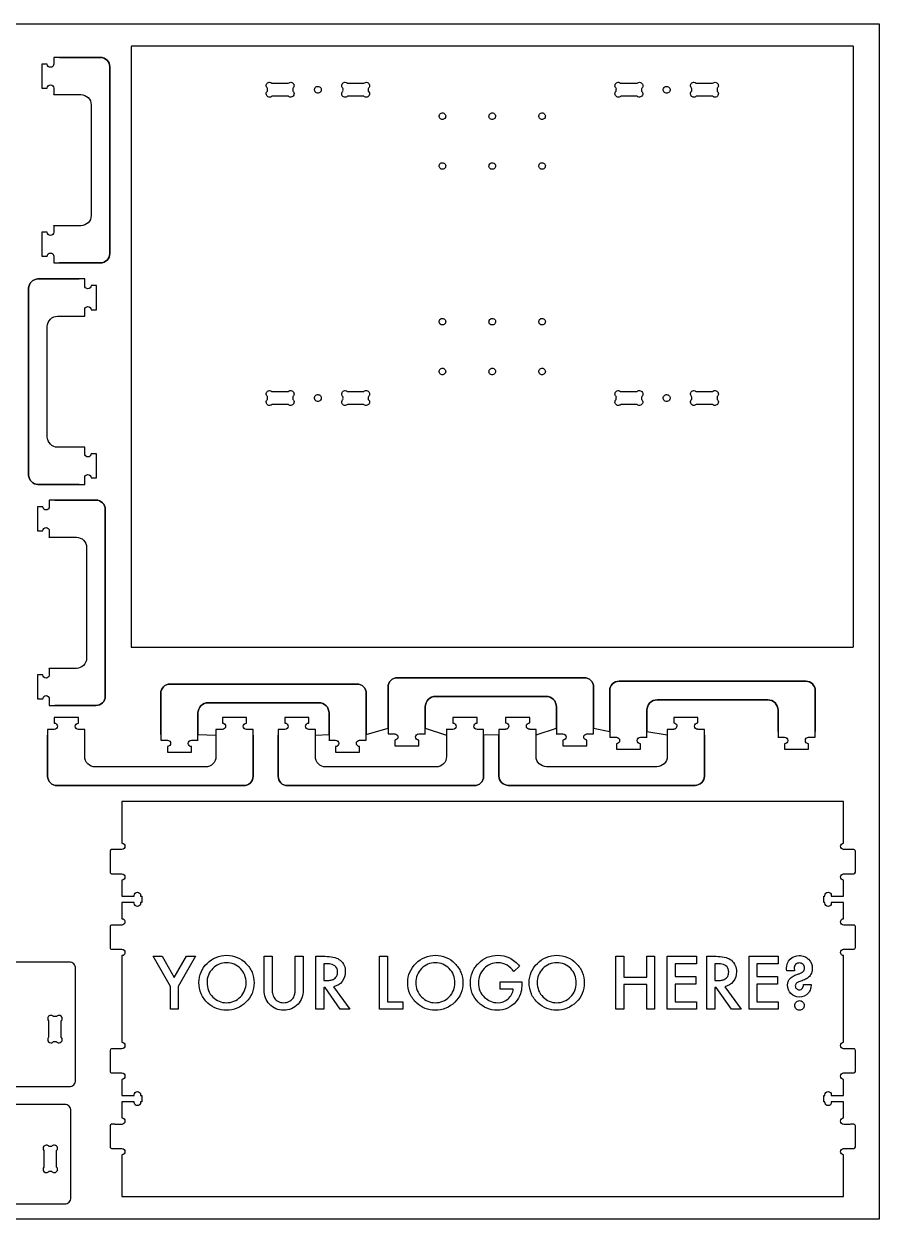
# Model space of a CAD drawing. Header units: millimetres. Extents: x 2352 to 2545, y 2416 to 2614.
# Drawn here: x 2413.49 to 2447.82, y 2465.46 to 2513.46 of the extents above; entities that cross this region are included whole.
import ezdxf

# ---------------------------------------------------------------- set-up
doc = ezdxf.new("R2010")
doc.units = ezdxf.units.MM
doc.layers.add('Layer_1', color=70, linetype='Continuous')

msp = doc.modelspace()

# ---------------------------------------------------------------- linework, layer by layer
at = {"layer": 'Layer_1'}
for points in [[(2351.818, 2513.462), (2447.816, 2513.462), (2447.816, 2465.464), (2351.818, 2465.464)], [(2416.934, 2511.74), (2416.934, 2504.24)], [(2413.676, 2495.344), (2413.676, 2502.844)], [(2416.753, 2493.964), (2416.753, 2486.464)], [(2419.355, 2486.95), (2426.855, 2486.95)], [(2428.48, 2487.205), (2435.98, 2487.205)], [(2437.378, 2487.066), (2444.878, 2487.066)], [(2422.312, 2482.874), (2414.812, 2482.874)], [(2431.567, 2482.874), (2424.067, 2482.874)], [(2440.429, 2482.883), (2432.929, 2482.883)], [(2419.364, 2474.811), (2418.673, 2476.017), (2419.041, 2476.017), (2419.524, 2475.168), (2420.01, 2476.017), (2420.377, 2476.017), (2419.683, 2474.811), (2419.683, 2473.893), (2419.364, 2473.893)], [(2428.077, 2476.017), (2428.077, 2474.194), (2428.699, 2474.194), (2428.699, 2473.893), (2427.758, 2473.893), (2427.758, 2476.017)], [(2437.573, 2475.186), (2438.486, 2475.186), (2438.486, 2476.017), (2438.805, 2476.017), (2438.805, 2473.893), (2438.486, 2473.893), (2438.486, 2474.885), (2437.573, 2474.885), (2437.573, 2473.893), (2437.254, 2473.893), (2437.254, 2476.017), (2437.573, 2476.017)], [(2440.483, 2475.716), (2439.634, 2475.716), (2439.634, 2475.205), (2440.458, 2475.205), (2440.458, 2474.904), (2439.634, 2474.904), (2439.634, 2474.194), (2440.483, 2474.194), (2440.483, 2473.893), (2439.315, 2473.893), (2439.315, 2476.017), (2440.483, 2476.017)], [(2443.761, 2475.716), (2442.913, 2475.716), (2442.913, 2475.205), (2443.737, 2475.205), (2443.737, 2474.904), (2442.913, 2474.904), (2442.913, 2474.194), (2443.761, 2474.194), (2443.761, 2473.893), (2442.594, 2473.893), (2442.594, 2476.017), (2443.761, 2476.017)]]:
    msp.add_lwpolyline(points, close=True, dxfattribs=at)
for points in [[(2417.793, 2488.437, 0.099469), (2417.863, 2488.43, -0.037662), (2417.898, 2488.431), (2417.933, 2488.43), (2446.776, 2488.43, 0.099065), (2446.784, 2488.5, -0.037461), (2446.782, 2488.535), (2446.783, 2488.57), (2446.783, 2512.561), (2446.778, 2512.566), (2446.776, 2512.568), (2417.8, 2512.568), (2417.8, 2512.568, 0.099503), (2417.792, 2512.498, -0.037729), (2417.794, 2512.463), (2417.793, 2512.428)], [(2416.56, 2512.114, -0.415399), (2416.934, 2511.74, 0.415399)], [(2423.35, 2511.117, -0.18848), (2423.441, 2511.082), (2423.523, 2511.08), (2423.667, 2511.079), (2423.775, 2511.079, -0.001205), (2424.099, 2511.08, -0.285009), (2424.241, 2511.109, -0.277007), (2424.328, 2511.007, -0.273891), (2424.287, 2510.88, 0.154749), (2424.278, 2510.822, -0.054756), (2424.279, 2510.764, -0.285459), (2424.328, 2510.628, -0.282073), (2424.236, 2510.527, -0.282989), (2424.102, 2510.555), (2424.02, 2510.556), (2423.876, 2510.557), (2423.768, 2510.557, -0.002171), (2423.445, 2510.557, -0.25434), (2423.315, 2510.523, -0.273914), (2423.22, 2510.615, -0.26649), (2423.245, 2510.745, 0.27711), (2423.266, 2510.789, -0.02407), (2423.265, 2510.838, 0.258891), (2423.26, 2510.875, 0.036395), (2423.236, 2510.904, -0.273127), (2423.226, 2511.038, -0.278231), (2423.336, 2511.117, -0.035838)], [(2425.283, 2510.955, -0.540267), (2425.413, 2510.766, -0.283121), (2425.304, 2510.684, -0.284542), (2425.178, 2510.737, -0.284402), (2425.163, 2510.873, -0.284107), (2425.273, 2510.954, -0.10827)], [(2426.381, 2511.117, -0.189332), (2426.472, 2511.082), (2426.555, 2511.08), (2426.699, 2511.079), (2426.807, 2511.079, -0.00266), (2427.131, 2511.08, -0.286513), (2427.273, 2511.109, -0.274844), (2427.359, 2511.007, -0.270389), (2427.319, 2510.88, 0.15505), (2427.309, 2510.822, -0.054708), (2427.31, 2510.764, -0.297203), (2427.358, 2510.622, -0.279574), (2427.265, 2510.526, -0.27722), (2427.133, 2510.555), (2427.051, 2510.556), (2426.907, 2510.557), (2426.799, 2510.557, -0.003805), (2426.476, 2510.557, -0.243324), (2426.353, 2510.522, -0.279474), (2426.252, 2510.612, -0.275433), (2426.276, 2510.744, 0.2816), (2426.297, 2510.789, -0.058882), (2426.296, 2510.838, 0.251123), (2426.291, 2510.875, 0.04878), (2426.267, 2510.904, -0.274578), (2426.258, 2511.038, -0.279781), (2426.367, 2511.117, -0.049393)], [(2437.351, 2511.117, -0.18848), (2437.442, 2511.082), (2437.525, 2511.08), (2437.669, 2511.079), (2437.777, 2511.079, -0.007152), (2438.1, 2511.08, -0.274042), (2438.236, 2511.111, -0.28732), (2438.328, 2511.011, -0.281102), (2438.289, 2510.88, 0.154853), (2438.279, 2510.822, -0.053176), (2438.28, 2510.764, -0.28468), (2438.33, 2510.628, -0.282085), (2438.238, 2510.527, -0.282869), (2438.103, 2510.555), (2438.021, 2510.556), (2437.877, 2510.557), (2437.769, 2510.557, -0.002164), (2437.446, 2510.557, -0.25434), (2437.317, 2510.523, -0.273914), (2437.221, 2510.615, -0.26649), (2437.246, 2510.745, 0.27711), (2437.267, 2510.789, -0.02407), (2437.266, 2510.838, 0.258891), (2437.261, 2510.875, 0.036395), (2437.237, 2510.904, -0.273127), (2437.227, 2511.038, -0.278231), (2437.337, 2511.117, -0.035838)], [(2439.284, 2510.955, -0.540377), (2439.414, 2510.766, -0.283113), (2439.305, 2510.684, -0.284718), (2439.18, 2510.737, -0.28458), (2439.165, 2510.873, -0.284091), (2439.275, 2510.954, -0.10827)], [(2440.382, 2511.117, -0.188866), (2440.474, 2511.082), (2440.556, 2511.08), (2440.7, 2511.079), (2440.808, 2511.079, -0.00266), (2441.132, 2511.08, -0.285156), (2441.274, 2511.109, -0.274463), (2441.36, 2511.007, -0.270362), (2441.32, 2510.88, 0.154747), (2441.31, 2510.822, -0.054748), (2441.311, 2510.764, -0.297203), (2441.359, 2510.622, -0.279574), (2441.266, 2510.526, -0.27722), (2441.135, 2510.555), (2441.053, 2510.556), (2440.909, 2510.557), (2440.801, 2510.557, -0.003805), (2440.477, 2510.557, -0.243324), (2440.354, 2510.522, -0.279474), (2440.254, 2510.612, -0.275433), (2440.277, 2510.744, 0.2816), (2440.298, 2510.789, -0.058882), (2440.297, 2510.838, 0.251051), (2440.292, 2510.875), (2440.269, 2510.904, -0.274735), (2440.259, 2511.038, -0.279878), (2440.368, 2511.117, -0.03578)], [(2430.283, 2509.888, -0.558518), (2430.406, 2509.699, -0.276184), (2430.3, 2509.625, -0.279596), (2430.182, 2509.677, -0.28611), (2430.167, 2509.809, -0.281766), (2430.274, 2509.887, -0.115273)], [(2432.283, 2509.888, -0.558313), (2432.406, 2509.699, -0.276257), (2432.3, 2509.625, -0.279587), (2432.182, 2509.677, -0.285781), (2432.168, 2509.809, -0.281286), (2432.274, 2509.887, -0.115371)], [(2434.283, 2509.888, -0.558518), (2434.406, 2509.699, -0.276184), (2434.3, 2509.625, -0.279596), (2434.182, 2509.677, -0.28611), (2434.167, 2509.809, -0.281766), (2434.274, 2509.887, -0.115273)], [(2430.283, 2507.888, -0.558518), (2430.406, 2507.699, -0.276184), (2430.3, 2507.625, -0.279596), (2430.182, 2507.677, -0.28611), (2430.167, 2507.809, -0.281766), (2430.274, 2507.887, -0.115273)], [(2432.283, 2507.888, -0.558313), (2432.406, 2507.699, -0.276257), (2432.3, 2507.625, -0.279587), (2432.182, 2507.677, -0.285781), (2432.168, 2507.809, -0.281286), (2432.274, 2507.887, -0.115371)], [(2434.283, 2507.888, -0.558518), (2434.406, 2507.699, -0.276184), (2434.3, 2507.625, -0.279596), (2434.182, 2507.677, -0.28611), (2434.167, 2507.809, -0.281766), (2434.274, 2507.887, -0.115273)], [(2416.934, 2504.24, -0.415362), (2416.56, 2503.866, 0.415362)], [(2413.676, 2502.844, -0.415399), (2414.051, 2503.218, 0.415399)], [(2430.283, 2501.636, -0.558521), (2430.406, 2501.446, -0.276184), (2430.3, 2501.373, -0.279596), (2430.182, 2501.424, -0.286116), (2430.167, 2501.556, -0.281759), (2430.274, 2501.634, -0.115364)], [(2432.283, 2501.636, -0.558316), (2432.406, 2501.446, -0.276257), (2432.3, 2501.373, -0.279587), (2432.182, 2501.424, -0.285787), (2432.168, 2501.556, -0.28128), (2432.274, 2501.634, -0.115463)], [(2434.283, 2501.636, -0.558521), (2434.406, 2501.446, -0.276184), (2434.3, 2501.373, -0.279596), (2434.182, 2501.424, -0.286116), (2434.167, 2501.556, -0.281759), (2434.274, 2501.634, -0.115364)], [(2430.283, 2499.636, -0.558521), (2430.406, 2499.446, -0.276184), (2430.3, 2499.373, -0.279596), (2430.182, 2499.424, -0.286116), (2430.167, 2499.556, -0.281759), (2430.274, 2499.634, -0.115364)], [(2432.283, 2499.636, -0.558316), (2432.406, 2499.446, -0.276257), (2432.3, 2499.373, -0.279587), (2432.182, 2499.424, -0.285787), (2432.168, 2499.556, -0.28128), (2432.274, 2499.634, -0.115463)], [(2434.283, 2499.636, -0.558521), (2434.406, 2499.446, -0.276184), (2434.3, 2499.373, -0.279596), (2434.182, 2499.424, -0.286116), (2434.167, 2499.556, -0.281759), (2434.274, 2499.634, -0.115364)], [(2423.35, 2498.738, -0.18848), (2423.441, 2498.703), (2423.523, 2498.701), (2423.667, 2498.7), (2423.775, 2498.7, -0.001203), (2424.099, 2498.7, -0.285009), (2424.241, 2498.73, -0.277007), (2424.328, 2498.628, -0.273891), (2424.287, 2498.501, 0.154853), (2424.278, 2498.443, -0.053176), (2424.279, 2498.384, -0.285459), (2424.328, 2498.249, -0.282073), (2424.236, 2498.148, -0.282989), (2424.102, 2498.175), (2424.02, 2498.177), (2423.876, 2498.178), (2423.768, 2498.178, -0.002171), (2423.445, 2498.178, -0.25434), (2423.315, 2498.144, -0.273914), (2423.22, 2498.235, -0.26649), (2423.245, 2498.365, 0.27711), (2423.266, 2498.41, -0.02407), (2423.265, 2498.458, 0.258891), (2423.26, 2498.496, 0.036395), (2423.236, 2498.525, -0.273127), (2423.226, 2498.659, -0.278231), (2423.336, 2498.738, -0.035838)], [(2425.283, 2498.576, -0.540267), (2425.413, 2498.387, -0.283119), (2425.304, 2498.305, -0.284486), (2425.178, 2498.358, -0.284397), (2425.163, 2498.494, -0.284105), (2425.273, 2498.575, -0.10827)], [(2426.381, 2498.738, -0.189332), (2426.472, 2498.703), (2426.555, 2498.701), (2426.699, 2498.7), (2426.807, 2498.7, -0.002659), (2427.131, 2498.7, -0.286609), (2427.273, 2498.73, -0.274844), (2427.359, 2498.628, -0.270389), (2427.319, 2498.501, 0.155154), (2427.309, 2498.443, -0.053126), (2427.31, 2498.384, -0.297203), (2427.358, 2498.243, -0.279574), (2427.265, 2498.147, -0.27722), (2427.133, 2498.175), (2427.051, 2498.177), (2426.907, 2498.178), (2426.799, 2498.178, -0.003805), (2426.476, 2498.178, -0.243324), (2426.353, 2498.143, -0.279472), (2426.252, 2498.232, -0.275425), (2426.276, 2498.365, 0.281596), (2426.297, 2498.41, -0.058854), (2426.296, 2498.459, 0.251123), (2426.291, 2498.496, 0.04878), (2426.267, 2498.525, -0.274578), (2426.258, 2498.659, -0.279781), (2426.367, 2498.738, -0.049393)], [(2437.351, 2498.738, -0.18848), (2437.442, 2498.703), (2437.525, 2498.701), (2437.669, 2498.7), (2437.777, 2498.7, -0.007151), (2438.1, 2498.7, -0.274042), (2438.236, 2498.732, -0.28732), (2438.328, 2498.631, -0.281102), (2438.289, 2498.501, 0.154853), (2438.279, 2498.443, -0.053176), (2438.28, 2498.384, -0.28468), (2438.33, 2498.249, -0.282085), (2438.238, 2498.148, -0.282869), (2438.103, 2498.175), (2438.021, 2498.177), (2437.877, 2498.178), (2437.769, 2498.178, -0.002164), (2437.446, 2498.178, -0.25434), (2437.317, 2498.144, -0.273914), (2437.221, 2498.235, -0.26649), (2437.246, 2498.365, 0.27711), (2437.267, 2498.41, -0.02407), (2437.266, 2498.458, 0.258891), (2437.261, 2498.496, 0.036395), (2437.237, 2498.525, -0.273127), (2437.227, 2498.659, -0.278231), (2437.337, 2498.738, -0.035838)], [(2439.284, 2498.576, -0.540377), (2439.414, 2498.387, -0.28311), (2439.305, 2498.305, -0.284662), (2439.18, 2498.358, -0.284576), (2439.165, 2498.494, -0.284088), (2439.275, 2498.575, -0.10827)], [(2440.382, 2498.738, -0.188866), (2440.474, 2498.703), (2440.556, 2498.701), (2440.7, 2498.7), (2440.808, 2498.7, -0.002659), (2441.132, 2498.7, -0.285156), (2441.274, 2498.73, -0.274463), (2441.36, 2498.628, -0.270362), (2441.32, 2498.501, 0.154852), (2441.31, 2498.443, -0.053168), (2441.311, 2498.384, -0.297203), (2441.359, 2498.243, -0.279574), (2441.266, 2498.147, -0.27722), (2441.135, 2498.175), (2441.053, 2498.177), (2440.909, 2498.178), (2440.801, 2498.178, -0.003805), (2440.477, 2498.178, -0.243324), (2440.354, 2498.143, -0.279472), (2440.254, 2498.232, -0.275425), (2440.277, 2498.365, 0.281596), (2440.298, 2498.41, -0.058854), (2440.297, 2498.459, 0.251051), (2440.292, 2498.496), (2440.269, 2498.525, -0.274735), (2440.259, 2498.659, -0.279878), (2440.368, 2498.738, -0.03578)], [(2414.051, 2494.97, -0.415406), (2413.676, 2495.344, 0.415406)], [(2416.379, 2494.338, -0.415401), (2416.753, 2493.964, 0.415401)], [(2418.981, 2486.576, -0.415401), (2419.355, 2486.95, 0.415401)], [(2426.855, 2486.95, -0.41536), (2427.229, 2486.576, 0.41536)], [(2428.106, 2486.831, -0.415397), (2428.48, 2487.205, 0.415397)], [(2435.98, 2487.205, -0.41538), (2436.355, 2486.831, 0.415379)], [(2437.004, 2486.692, -0.415411), (2437.378, 2487.066, 0.415411)], [(2444.878, 2487.066, -0.41538), (2445.252, 2486.692, 0.415379)], [(2416.753, 2486.464, -0.41536), (2416.379, 2486.09, 0.41536)], [(2414.812, 2482.874, -0.41536), (2414.438, 2483.248, 0.41536)], [(2422.687, 2483.248, -0.415395), (2422.312, 2482.874, 0.415395)], [(2424.067, 2482.874, -0.415364), (2423.693, 2483.248, 0.415364)], [(2431.942, 2483.248, -0.415399), (2431.567, 2482.874, 0.415399)], [(2432.929, 2482.883, -0.415388), (2432.555, 2483.257, 0.415387)], [(2440.804, 2483.257, -0.415392), (2440.429, 2482.883, 0.415392)], [(2446.669, 2477.274), (2446.638, 2477.27), (2446.399, 2477.27, -0.415909), (2446.269, 2477.4, -0.402814), (2446.393, 2477.529), (2446.393, 2478.175), (2445.898, 2478.175), (2445.898, 2478.153, -0.414835), (2445.768, 2478.023, -0.413945), (2445.639, 2478.153), (2445.639, 2478.175), (2445.594, 2478.175), (2445.594, 2478.434), (2445.639, 2478.434), (2445.639, 2478.457, -0.416734), (2445.768, 2478.587, -0.414833), (2445.898, 2478.457), (2445.898, 2478.434), (2446.393, 2478.434), (2446.393, 2479.075, -0.402357), (2446.269, 2479.205, -0.402714), (2446.393, 2479.334), (2446.393, 2479.336), (2446.643, 2479.336), (2446.802, 2479.336, 0.413286), (2446.864, 2479.399), (2446.864, 2480.242, 0.416885), (2446.802, 2480.305), (2446.456, 2480.305), (2446.393, 2480.305), (2446.393, 2480.307, -0.404137), (2446.269, 2480.436, -0.403454), (2446.393, 2480.566), (2446.393, 2482.241), (2417.417, 2482.241), (2417.417, 2482.241), (2417.417, 2480.566, -0.401103), (2417.541, 2480.436, -0.402466), (2417.417, 2480.307), (2417.417, 2480.305), (2417.353, 2480.305), (2417.008, 2480.305, 0.413136), (2416.945, 2480.242), (2416.945, 2479.399, 0.416621), (2417.008, 2479.336), (2417.166, 2479.336), (2417.417, 2479.336), (2417.417, 2479.334, -0.402824), (2417.541, 2479.205, -0.402867), (2417.417, 2479.075), (2417.417, 2478.434), (2417.912, 2478.434), (2417.912, 2478.457, -0.414883), (2418.041, 2478.587, -0.414041), (2418.17, 2478.457), (2418.17, 2478.434), (2418.216, 2478.434), (2418.216, 2478.175), (2418.17, 2478.175), (2418.17, 2478.153, -0.416737), (2418.041, 2478.023, -0.414768), (2417.912, 2478.153), (2417.912, 2478.175), (2417.417, 2478.175), (2417.417, 2477.529, -0.40293), (2417.541, 2477.4, -0.41594), (2417.411, 2477.27), (2417.171, 2477.27, -0.095593), (2417.14, 2477.274), (2417.008, 2477.274, 0.413239), (2416.945, 2477.211), (2416.945, 2476.367, 0.416621), (2417.008, 2476.305), (2417.163, 2476.305), (2417.353, 2476.305), (2417.417, 2476.305), (2417.417, 2476.303, -0.401154), (2417.541, 2476.173, -0.40249), (2417.417, 2476.044), (2417.417, 2472.565, -0.401103), (2417.541, 2472.435, -0.402466), (2417.417, 2472.305), (2417.417, 2472.304), (2417.353, 2472.304), (2417.008, 2472.304, 0.413156), (2416.945, 2472.241), (2416.945, 2471.397, 0.416621), (2417.008, 2471.335), (2417.166, 2471.335), (2417.417, 2471.335), (2417.417, 2471.333, -0.402819), (2417.541, 2471.204, -0.402867), (2417.417, 2471.074), (2417.417, 2470.433), (2417.912, 2470.433), (2417.912, 2470.456, -0.41487), (2418.041, 2470.586, -0.41405), (2418.17, 2470.456), (2418.17, 2470.433), (2418.216, 2470.433), (2418.216, 2470.174), (2418.17, 2470.174), (2418.17, 2470.151, -0.416747), (2418.041, 2470.022, -0.414655), (2417.912, 2470.151), (2417.912, 2470.174), (2417.417, 2470.174), (2417.417, 2469.528, -0.40293), (2417.541, 2469.398, -0.41594), (2417.411, 2469.268), (2417.171, 2469.268, -0.095593), (2417.14, 2469.272), (2417.008, 2469.272, 0.413239), (2416.945, 2469.21), (2416.945, 2468.366, 0.416621), (2417.008, 2468.304), (2417.163, 2468.304), (2417.353, 2468.304), (2417.417, 2468.304), (2417.417, 2468.302, -0.401154), (2417.541, 2468.172, -0.40249), (2417.417, 2468.042), (2417.417, 2466.367), (2446.393, 2466.367), (2446.393, 2468.042, -0.404077), (2446.269, 2468.172, -0.40334), (2446.393, 2468.302), (2446.393, 2468.304), (2446.456, 2468.304), (2446.646, 2468.304), (2446.802, 2468.304, 0.413286), (2446.864, 2468.366), (2446.864, 2469.21, 0.416639), (2446.802, 2469.272), (2446.669, 2469.272), (2446.638, 2469.268), (2446.399, 2469.268, -0.415909), (2446.269, 2469.398, -0.402814), (2446.393, 2469.528), (2446.393, 2470.174), (2445.898, 2470.174), (2445.898, 2470.151, -0.414845), (2445.768, 2470.022, -0.413941), (2445.639, 2470.151), (2445.639, 2470.174), (2445.594, 2470.174), (2445.594, 2470.433), (2445.639, 2470.433), (2445.639, 2470.456, -0.416722), (2445.768, 2470.586, -0.414842), (2445.898, 2470.456), (2445.898, 2470.433), (2446.393, 2470.433), (2446.393, 2471.074, -0.402361), (2446.269, 2471.204, -0.402714), (2446.393, 2471.333), (2446.393, 2471.335), (2446.643, 2471.335), (2446.802, 2471.335, 0.413286), (2446.864, 2471.397), (2446.864, 2472.241, 0.41686), (2446.802, 2472.304), (2446.456, 2472.304), (2446.393, 2472.304), (2446.393, 2472.305, -0.404137), (2446.269, 2472.435, -0.403454), (2446.393, 2472.565), (2446.393, 2476.044, -0.404077), (2446.269, 2476.173, -0.40333), (2446.393, 2476.303), (2446.393, 2476.305), (2446.456, 2476.305), (2446.646, 2476.305), (2446.802, 2476.305, 0.413286), (2446.864, 2476.367), (2446.864, 2477.211, 0.416639), (2446.802, 2477.274)], [(2415.559, 2475.532, 0.415497), (2415.309, 2475.782), (2385.81, 2475.782), (2385.81, 2475.782, 0.415561), (2385.56, 2475.532), (2385.56, 2471.033, 0.415494), (2385.81, 2470.783), (2415.309, 2470.783, 0.41556), (2415.559, 2471.033)], [(2421.609, 2473.855, -0.187008), (2420.873, 2474.139, -0.112626), (2420.6, 2474.511, -0.099096), (2420.514, 2474.965, -0.209968), (2420.842, 2475.735, -0.205486), (2421.626, 2476.057, -0.207909), (2422.401, 2475.732, -0.100397), (2422.645, 2475.376, -0.100722), (2422.726, 2474.952, -0.209771), (2422.4, 2474.175, -0.20404)], [(2421.613, 2474.154, 0.096554), (2421.918, 2474.211, 0.10039), (2422.175, 2474.385, 0.203513), (2422.404, 2474.955, 0.096184), (2422.349, 2475.263, 0.103394), (2422.178, 2475.524, 0.210736), (2421.622, 2475.756, 0.209529), (2421.064, 2475.524, 0.205971), (2420.836, 2474.96, 0.097676), (2420.893, 2474.646, 0.108446), (2421.072, 2474.381, 0.089576), (2421.32, 2474.213, 0.104101)], [(2423.539, 2474.337, 0.128474), (2423.703, 2474.198, 0.110628), (2423.913, 2474.154, 0.110069), (2424.124, 2474.198, 0.12451), (2424.289, 2474.337, 0.073672), (2424.336, 2474.43, 0.049775), (2424.37, 2474.582, 0.020708), (2424.378, 2474.738), (2424.378, 2476.017), (2424.697, 2476.017), (2424.697, 2474.65, -0.087604), (2424.648, 2474.352, -0.10593), (2424.489, 2474.097, -0.212577), (2423.913, 2473.855, -0.212516), (2423.339, 2474.097, -0.105384), (2423.179, 2474.352, -0.087133), (2423.131, 2474.65), (2423.131, 2476.017), (2423.45, 2476.017), (2423.45, 2474.738, 0.052641), (2423.466, 2474.531, 0.107777)], [(2426.26, 2475.006, -0.180004), (2425.92, 2474.798), (2426.575, 2473.893), (2426.184, 2473.893), (2425.58, 2474.762), (2425.522, 2474.762), (2425.522, 2473.893), (2425.203, 2473.893), (2425.203, 2476.017), (2425.577, 2476.017, -0.049688), (2425.893, 2475.988), (2425.971, 2475.968, -0.102743), (2426.183, 2475.859, -0.229075), (2426.389, 2475.394, -0.172981)], [(2429.992, 2473.855, -0.187008), (2429.256, 2474.139, -0.112626), (2428.983, 2474.511, -0.099096), (2428.897, 2474.965, -0.209968), (2429.224, 2475.735, -0.205481), (2430.008, 2476.057, -0.207904), (2430.784, 2475.732, -0.100404), (2431.027, 2475.376, -0.10072), (2431.109, 2474.952, -0.209773), (2430.783, 2474.175, -0.204043)], [(2429.996, 2474.154, 0.096554), (2430.301, 2474.211, 0.10039), (2430.558, 2474.385, 0.203511), (2430.787, 2474.955, 0.096182), (2430.732, 2475.263, 0.103395), (2430.561, 2475.524, 0.210736), (2430.004, 2475.756, 0.209529), (2429.446, 2475.524, 0.205973), (2429.219, 2474.96, 0.097677), (2429.275, 2474.646, 0.108439), (2429.455, 2474.381, 0.089571), (2429.702, 2474.213, 0.104098)], [(2433.42, 2474.505, -0.103016), (2433.235, 2474.186, -0.225486), (2432.485, 2473.853, -0.209575), (2431.724, 2474.175, -0.203814), (2431.408, 2474.951, -0.097975), (2431.488, 2475.376, -0.099705), (2431.73, 2475.735, -0.208143), (2432.514, 2476.058, -0.113049), (2432.977, 2475.956, -0.058749), (2433.195, 2475.811, -0.039905), (2433.382, 2475.626), (2433.154, 2475.408, 0.100342), (2432.88, 2475.66, 0.134925), (2432.519, 2475.756, 0.095271), (2432.213, 2475.699, 0.104522), (2431.956, 2475.523, 0.105112), (2431.783, 2475.26, 0.092989), (2431.729, 2474.951, 0.103488), (2431.791, 2474.63, 0.108853), (2431.982, 2474.366, 0.079469), (2432.219, 2474.211, 0.105565), (2432.496, 2474.153, 0.184355), (2432.92, 2474.313, 0.092073), (2433.063, 2474.484, 0.106012), (2433.129, 2474.698), (2432.602, 2474.698), (2432.602, 2474.999), (2433.476, 2474.999), (2433.476, 2474.929), (2433.473, 2474.822, -0.058794)], [(2434.866, 2473.855, -0.187009), (2434.13, 2474.139, -0.112615), (2433.857, 2474.511, -0.099095), (2433.771, 2474.965, -0.209967), (2434.098, 2475.735, -0.205486), (2434.882, 2476.057, -0.207896), (2435.658, 2475.732, -0.100399), (2435.901, 2475.376, -0.100721), (2435.983, 2474.952, -0.209772), (2435.657, 2474.175, -0.204043)], [(2434.87, 2474.154, 0.096569), (2435.175, 2474.211, 0.100386), (2435.432, 2474.385, 0.203508), (2435.661, 2474.955, 0.096184), (2435.606, 2475.263, 0.103394), (2435.435, 2475.524, 0.210735), (2434.878, 2475.756, 0.209535), (2434.32, 2475.524, 0.205966), (2434.093, 2474.96, 0.097677), (2434.149, 2474.646, 0.108452), (2434.329, 2474.381, 0.089588), (2434.576, 2474.213, 0.104098)], [(2441.962, 2475.006, -0.179997), (2441.622, 2474.798), (2442.277, 2473.893), (2441.886, 2473.893), (2441.282, 2474.762), (2441.224, 2474.762), (2441.224, 2473.893), (2440.905, 2473.893), (2440.905, 2476.017), (2441.279, 2476.017, -0.049676), (2441.595, 2475.988), (2441.673, 2475.968, -0.102749), (2441.885, 2475.859, -0.229074), (2442.091, 2475.394, -0.172984)], [(2444.101, 2475.491, -0.046191), (2444.1, 2475.541, -0.208362), (2444.247, 2475.903, -0.205304), (2444.614, 2476.047, -0.090062), (2444.815, 2476.012, -0.103266), (2444.987, 2475.901, -0.21033), (2445.136, 2475.537, -0.090223), (2445.101, 2475.34, -0.109709), (2444.987, 2475.175, -0.07991), (2444.816, 2475.075, -0.03025), (2444.63, 2475.007, 0.089527), (2444.512, 2474.95, 0.243127), (2444.452, 2474.834, 0.084137), (2444.464, 2474.771, 0.080902), (2444.5, 2474.72, 0.094371), (2444.551, 2474.685, 0.113), (2444.614, 2474.673, 0.283126), (2444.742, 2474.743, 0.115137), (2444.778, 2474.885), (2445.088, 2474.885, -0.072934), (2445.064, 2474.706, -0.10917), (2444.977, 2474.548, -0.22818), (2444.608, 2474.381, -0.211683), (2444.278, 2474.519, -0.202216), (2444.144, 2474.859, -0.075596), (2444.162, 2474.994, -0.112759), (2444.227, 2475.115, -0.088554), (2444.361, 2475.217, -0.038547), (2444.515, 2475.285), (2444.548, 2475.298, 0.007345), (2444.662, 2475.344, 0.037059), (2444.718, 2475.371, 0.06585), (2444.745, 2475.387), (2444.77, 2475.405, 0.226267), (2444.825, 2475.545, 0.210236), (2444.767, 2475.695, 0.203657), (2444.617, 2475.751, 0.199895), (2444.466, 2475.696, 0.206521), (2444.41, 2475.546, 0.052733), (2444.415, 2475.487, 0.0309), (2444.426, 2475.428), (2444.107, 2475.428)], [(2425.624, 2475.042, 0.04662), (2425.783, 2475.055, 0.063286), (2425.9, 2475.09, 0.161383), (2426.036, 2475.212, 0.12875), (2426.077, 2475.39, 0.118502), (2426.044, 2475.544, 0.205039), (2425.864, 2475.686, 0.078163), (2425.636, 2475.716), (2425.522, 2475.716), (2425.522, 2475.042)], [(2441.326, 2475.042, 0.046619), (2441.485, 2475.055, 0.063282), (2441.602, 2475.09, 0.16138), (2441.738, 2475.212, 0.128754), (2441.779, 2475.39, 0.118494), (2441.746, 2475.544, 0.205044), (2441.566, 2475.686, 0.078169), (2441.338, 2475.716), (2441.224, 2475.716), (2441.224, 2475.042)], [(2444.621, 2473.855, -0.207967), (2444.485, 2473.91, -0.207743), (2444.429, 2474.047, -0.207007), (2444.485, 2474.181, -0.206012), (2444.619, 2474.237, -0.209089), (2444.754, 2474.181, -0.209285), (2444.81, 2474.046, -0.209535), (2444.754, 2473.91, -0.208914)], [(2414.674, 2472.595), (2414.791, 2472.595, 0.234283), (2414.895, 2472.543, 0.415947), (2415.025, 2472.673, 0.199332), (2414.987, 2472.765), (2414.987, 2473.425, 0.200114), (2415.025, 2473.517, 0.415906), (2414.895, 2473.647, 0.238775), (2414.791, 2473.595), (2414.675, 2473.595, 0.236504), (2414.57, 2473.647, 0.416664), (2414.44, 2473.517, 0.194698), (2414.478, 2473.426), (2414.478, 2472.764, 0.202466), (2414.44, 2472.673, 0.413998), (2414.57, 2472.543, 0.239623)], [(2385.374, 2466.322, 0.415499), (2385.624, 2466.072), (2415.122, 2466.072, 0.415559), (2415.372, 2466.322), (2415.372, 2469.821, 0.4155), (2415.122, 2470.071), (2385.624, 2470.071), (2385.624, 2470.071, 0.415556), (2385.374, 2469.821)], [(2414.488, 2467.384), (2414.604, 2467.384, 0.234155), (2414.708, 2467.332, 0.415995), (2414.838, 2467.462, 0.199343), (2414.8, 2467.554), (2414.8, 2468.214, 0.200084), (2414.838, 2468.306, 0.41594), (2414.708, 2468.436, 0.238679), (2414.604, 2468.384), (2414.488, 2468.384, 0.236586), (2414.384, 2468.436, 0.416605), (2414.254, 2468.306, 0.194698), (2414.291, 2468.215), (2414.291, 2467.553, 0.202093), (2414.254, 2467.462, 0.413964), (2414.384, 2467.332, 0.239747)]]:
    msp.add_lwpolyline(points, format="xyb", close=True, dxfattribs=at)
for points in [[(2414.908, 2512.114), (2415.185, 2512.114), (2415.348, 2512.114), (2416.56, 2512.114), (2415.348, 2512.114), (2415.185, 2512.114), (2414.686, 2512.114), (2414.686, 2511.849), (2414.684, 2511.849, -0.414705), (2414.554, 2511.719, -0.414031), (2414.424, 2511.849), (2414.205, 2511.849), (2414.205, 2510.88), (2414.424, 2510.88, -0.414267), (2414.554, 2511.011, -0.414838), (2414.684, 2510.88), (2414.686, 2510.88), (2414.686, 2510.616), (2414.686, 2510.616), (2414.686, 2510.622), (2415.099, 2510.622), (2415.535, 2510.622), (2415.771, 2510.622, -0.415619), (2416.184, 2510.209), (2416.184, 2505.771, -0.415613), (2415.771, 2505.358), (2415.535, 2505.358), (2415.099, 2505.358), (2414.686, 2505.358), (2414.686, 2505.364), (2414.686, 2505.364), (2414.686, 2505.099), (2414.684, 2505.099, -0.414705), (2414.554, 2504.969, -0.414031), (2414.424, 2505.099), (2414.205, 2505.099), (2414.205, 2504.13), (2414.205, 2504.13), (2414.424, 2504.13, -0.414264), (2414.554, 2504.261, -0.414844), (2414.684, 2504.13), (2414.686, 2504.13), (2414.686, 2503.866), (2415.185, 2503.866), (2416.059, 2503.866), (2416.435, 2503.866), (2416.56, 2503.866), (2416.435, 2503.866), (2416.059, 2503.866), (2415.185, 2503.866), (2414.908, 2503.866)], [(2414.908, 2510.622), (2415.099, 2510.622), (2415.535, 2510.622), (2415.771, 2510.622, -0.415611), (2416.184, 2510.209), (2416.184, 2505.771, -0.415666), (2415.771, 2505.358), (2415.535, 2505.358), (2415.099, 2505.358), (2414.908, 2505.358)], [(2415.702, 2494.97), (2415.426, 2494.97), (2415.262, 2494.97), (2414.051, 2494.97), (2415.262, 2494.97), (2415.426, 2494.97), (2415.925, 2494.97), (2415.925, 2495.235), (2415.926, 2495.235, -0.414838), (2416.057, 2495.365, -0.416476), (2416.186, 2495.235), (2416.405, 2495.235), (2416.405, 2496.203), (2416.186, 2496.203, -0.41664), (2416.057, 2496.073, -0.414943), (2415.926, 2496.203), (2415.925, 2496.203), (2415.925, 2496.468), (2415.925, 2496.468), (2415.925, 2496.462), (2415.511, 2496.462), (2415.076, 2496.462), (2414.839, 2496.462, -0.415641), (2414.426, 2496.875), (2414.426, 2501.313, -0.415619), (2414.839, 2501.726), (2415.076, 2501.726), (2415.511, 2501.726), (2415.925, 2501.726), (2415.925, 2501.72), (2415.925, 2501.72), (2415.925, 2501.985), (2415.926, 2501.985, -0.414838), (2416.057, 2502.115, -0.416476), (2416.186, 2501.985), (2416.405, 2501.985), (2416.405, 2502.953), (2416.405, 2502.953), (2416.186, 2502.953, -0.416638), (2416.057, 2502.823, -0.414948), (2415.926, 2502.953), (2415.925, 2502.953), (2415.925, 2503.218), (2415.426, 2503.218), (2414.551, 2503.218), (2414.176, 2503.218), (2414.051, 2503.218), (2414.176, 2503.218), (2414.551, 2503.218), (2415.426, 2503.218), (2415.702, 2503.218)], [(2415.702, 2496.462), (2415.511, 2496.462), (2415.076, 2496.462), (2414.839, 2496.462, -0.415633), (2414.426, 2496.875), (2414.426, 2501.313, -0.415638), (2414.839, 2501.726), (2415.076, 2501.726), (2415.511, 2501.726), (2415.702, 2501.726)], [(2414.727, 2494.338), (2415.004, 2494.338), (2415.168, 2494.338), (2416.379, 2494.338), (2415.168, 2494.338), (2415.004, 2494.338), (2414.505, 2494.338), (2414.505, 2494.073), (2414.503, 2494.073, -0.414711), (2414.373, 2493.943, -0.414033), (2414.243, 2494.073), (2414.025, 2494.073), (2414.025, 2493.104), (2414.243, 2493.104, -0.414261), (2414.373, 2493.235, -0.414836), (2414.503, 2493.104), (2414.505, 2493.104), (2414.505, 2492.84), (2414.505, 2492.84), (2414.505, 2492.846), (2414.918, 2492.846), (2415.354, 2492.846), (2415.591, 2492.846, -0.415577), (2416.003, 2492.433), (2416.003, 2487.995, -0.415647), (2415.591, 2487.582), (2415.354, 2487.582), (2414.918, 2487.582), (2414.505, 2487.582), (2414.505, 2487.588), (2414.505, 2487.588), (2414.505, 2487.323), (2414.503, 2487.323, -0.414709), (2414.373, 2487.193, -0.414039), (2414.243, 2487.323), (2414.025, 2487.323), (2414.025, 2486.354), (2414.025, 2486.354), (2414.243, 2486.354, -0.414261), (2414.373, 2486.485, -0.414836), (2414.503, 2486.354), (2414.505, 2486.354), (2414.505, 2486.09), (2415.004, 2486.09), (2415.878, 2486.09), (2416.254, 2486.09), (2416.379, 2486.09), (2416.254, 2486.09), (2415.878, 2486.09), (2415.004, 2486.09), (2414.727, 2486.09)], [(2414.727, 2492.846), (2414.918, 2492.846), (2415.354, 2492.846), (2415.591, 2492.846, -0.415611), (2416.003, 2492.433), (2416.003, 2487.995, -0.415667), (2415.591, 2487.582), (2415.354, 2487.582), (2414.918, 2487.582), (2414.727, 2487.582)], [(2418.981, 2484.924), (2418.981, 2485.201), (2418.981, 2485.364), (2418.981, 2486.576), (2418.981, 2485.364), (2418.981, 2485.201), (2418.981, 2484.702), (2419.246, 2484.702), (2419.246, 2484.7, -0.414711), (2419.376, 2484.57, -0.414033), (2419.246, 2484.44), (2419.246, 2484.221), (2420.214, 2484.221), (2420.214, 2484.44, -0.416767), (2420.084, 2484.57, -0.414836), (2420.214, 2484.7), (2420.214, 2484.702), (2420.479, 2484.702), (2420.479, 2484.702), (2420.473, 2484.702), (2420.473, 2485.115), (2420.473, 2485.551), (2420.473, 2485.787, -0.415619), (2420.886, 2486.2), (2425.324, 2486.2, -0.415648), (2425.737, 2485.787), (2425.737, 2485.551), (2425.737, 2485.115), (2425.737, 2484.702), (2425.731, 2484.702), (2425.731, 2484.702), (2425.995, 2484.702), (2425.995, 2484.7, -0.414709), (2426.126, 2484.57, -0.414039), (2425.995, 2484.44), (2425.995, 2484.221), (2426.964, 2484.221), (2426.964, 2484.221), (2426.964, 2484.44, -0.416767), (2426.834, 2484.57, -0.414836), (2426.964, 2484.7), (2426.964, 2484.702), (2427.229, 2484.702), (2427.229, 2485.201), (2427.229, 2486.075), (2427.229, 2486.451), (2427.229, 2486.576), (2427.229, 2486.451), (2427.229, 2486.075), (2427.229, 2485.201), (2427.229, 2484.924), (2428.106, 2485.179), (2428.106, 2485.456), (2428.106, 2485.619), (2428.106, 2486.831), (2428.106, 2485.619), (2428.106, 2485.456), (2428.106, 2484.957), (2428.371, 2484.957), (2428.371, 2484.955, -0.414705), (2428.501, 2484.825, -0.414139), (2428.371, 2484.695), (2428.371, 2484.476), (2429.34, 2484.476), (2429.34, 2484.695, -0.416772), (2429.21, 2484.825, -0.414838), (2429.34, 2484.955), (2429.34, 2484.957), (2429.605, 2484.957), (2429.605, 2484.957), (2429.599, 2484.957), (2429.599, 2485.37), (2429.599, 2485.806), (2429.599, 2486.042, -0.415622), (2430.011, 2486.455), (2434.45, 2486.455, -0.41561), (2434.862, 2486.042), (2434.862, 2485.806), (2434.862, 2485.37), (2434.862, 2484.957), (2434.856, 2484.957), (2434.856, 2484.957), (2435.121, 2484.957), (2435.121, 2484.955, -0.414812), (2435.251, 2484.825, -0.414055), (2435.121, 2484.695), (2435.121, 2484.476), (2436.09, 2484.476), (2436.09, 2484.476), (2436.09, 2484.695, -0.416748), (2435.96, 2484.825, -0.414861), (2436.09, 2484.955), (2436.09, 2484.957), (2436.355, 2484.957), (2436.355, 2485.456), (2436.355, 2486.33), (2436.355, 2486.705), (2436.355, 2486.831), (2436.355, 2486.705), (2436.355, 2486.33), (2436.355, 2485.456), (2436.355, 2485.179), (2437.004, 2485.04), (2437.004, 2485.317), (2437.004, 2485.48), (2437.004, 2486.692), (2437.004, 2485.48), (2437.004, 2485.317), (2437.004, 2484.817), (2437.269, 2484.817), (2437.269, 2484.816, -0.414812), (2437.399, 2484.686, -0.416497), (2437.269, 2484.556), (2437.269, 2484.337), (2438.237, 2484.337), (2438.237, 2484.556, -0.416748), (2438.107, 2484.686, -0.414861), (2438.237, 2484.816), (2438.237, 2484.817), (2438.502, 2484.817), (2438.502, 2484.818), (2438.496, 2484.818), (2438.496, 2485.231), (2438.496, 2485.667), (2438.496, 2485.903, -0.415642), (2438.909, 2486.316), (2443.347, 2486.316, -0.415612), (2443.76, 2485.903), (2443.76, 2485.667), (2443.76, 2485.231), (2443.76, 2484.818), (2443.754, 2484.818), (2443.754, 2484.817), (2444.019, 2484.817), (2444.019, 2484.816, -0.414812), (2444.149, 2484.686, -0.416497), (2444.019, 2484.556), (2444.019, 2484.337), (2444.987, 2484.337), (2444.987, 2484.337), (2444.987, 2484.556, -0.416748), (2444.857, 2484.686, -0.414865), (2444.987, 2484.816), (2444.987, 2484.817), (2445.252, 2484.817), (2445.252, 2485.317), (2445.252, 2486.191), (2445.252, 2486.566), (2445.252, 2486.692), (2445.252, 2486.566), (2445.252, 2486.191), (2445.252, 2485.317), (2445.252, 2485.04)], [(2443.76, 2485.04), (2443.76, 2485.231), (2443.76, 2485.667), (2443.76, 2485.903, 0.415634), (2443.347, 2486.316), (2438.909, 2486.316, 0.415636), (2438.496, 2485.903), (2438.496, 2485.667), (2438.496, 2485.231), (2438.496, 2485.04), (2439.311, 2484.909), (2439.311, 2484.718), (2439.311, 2484.282), (2439.311, 2484.045, -0.415644), (2438.898, 2483.633), (2434.46, 2483.633, -0.415619), (2434.047, 2484.045), (2434.047, 2484.282), (2434.047, 2484.718), (2434.047, 2484.909), (2434.862, 2485.179), (2434.862, 2485.37), (2434.862, 2485.806), (2434.862, 2486.042, 0.415649), (2434.45, 2486.455), (2430.011, 2486.455, 0.415577), (2429.599, 2486.042), (2429.599, 2485.806), (2429.599, 2485.37), (2429.599, 2485.179), (2430.449, 2484.9), (2430.449, 2484.709), (2430.449, 2484.273), (2430.449, 2484.036, -0.415615), (2430.036, 2483.624), (2425.598, 2483.624, -0.415664), (2425.185, 2484.036), (2425.185, 2484.273), (2425.185, 2484.709), (2425.185, 2484.9), (2425.737, 2484.924), (2425.737, 2485.115), (2425.737, 2485.551), (2425.737, 2485.787, 0.415667), (2425.324, 2486.2), (2420.886, 2486.2, 0.415611), (2420.473, 2485.787), (2420.473, 2485.551), (2420.473, 2485.115), (2420.473, 2484.924), (2421.194, 2484.9), (2421.194, 2484.709), (2421.194, 2484.273), (2421.194, 2484.036, -0.415618), (2420.781, 2483.624), (2416.343, 2483.624, -0.415667), (2415.93, 2484.036), (2415.93, 2484.273), (2415.93, 2484.709), (2415.93, 2484.9)], [(2422.687, 2484.9), (2422.687, 2484.623), (2422.687, 2484.459), (2422.687, 2483.248), (2422.687, 2484.459), (2422.687, 2484.623), (2422.687, 2485.122), (2422.422, 2485.122), (2422.422, 2485.124, -0.41481), (2422.292, 2485.254, -0.414164), (2422.422, 2485.384), (2422.422, 2485.602), (2421.453, 2485.602), (2421.453, 2485.384, -0.41671), (2421.583, 2485.254, -0.414711), (2421.453, 2485.124), (2421.453, 2485.122), (2421.188, 2485.122), (2421.188, 2485.122), (2421.194, 2485.122), (2421.194, 2484.709), (2421.194, 2484.273), (2421.194, 2484.036, -0.415583), (2420.781, 2483.624), (2416.343, 2483.624, -0.415647), (2415.93, 2484.036), (2415.93, 2484.273), (2415.93, 2484.709), (2415.93, 2485.122), (2415.937, 2485.122), (2415.937, 2485.122), (2415.672, 2485.122), (2415.672, 2485.124, -0.41481), (2415.542, 2485.254, -0.414164), (2415.672, 2485.384), (2415.672, 2485.602), (2414.703, 2485.602), (2414.703, 2485.602), (2414.703, 2485.384, -0.416713), (2414.833, 2485.254, -0.414705), (2414.703, 2485.124), (2414.703, 2485.122), (2414.438, 2485.122), (2414.438, 2484.623), (2414.438, 2483.749), (2414.438, 2483.373), (2414.438, 2483.248), (2414.438, 2483.373), (2414.438, 2483.749), (2414.438, 2484.623), (2414.438, 2484.9)], [(2440.804, 2484.909), (2440.804, 2484.632), (2440.804, 2484.468), (2440.804, 2483.257), (2440.804, 2484.468), (2440.804, 2484.632), (2440.804, 2485.131), (2440.539, 2485.131), (2440.539, 2485.133, -0.414812), (2440.408, 2485.263, -0.41408), (2440.539, 2485.393), (2440.539, 2485.611), (2439.57, 2485.611), (2439.57, 2485.393, -0.416676), (2439.7, 2485.263, -0.414871), (2439.57, 2485.133), (2439.57, 2485.131), (2439.305, 2485.131), (2439.305, 2485.131), (2439.311, 2485.131), (2439.311, 2484.718), (2439.311, 2484.282), (2439.311, 2484.045, -0.415632), (2438.898, 2483.633), (2434.46, 2483.633, -0.415636), (2434.047, 2484.045), (2434.047, 2484.282), (2434.047, 2484.718), (2434.047, 2485.131), (2434.054, 2485.131), (2434.054, 2485.131), (2433.789, 2485.131), (2433.789, 2485.133, -0.41481), (2433.658, 2485.263, -0.414081), (2433.789, 2485.393), (2433.789, 2485.611), (2432.82, 2485.611), (2432.82, 2485.611), (2432.82, 2485.393, -0.416689), (2432.95, 2485.263, -0.414861), (2432.82, 2485.133), (2432.82, 2485.131), (2432.555, 2485.131), (2432.555, 2484.632), (2432.555, 2483.758), (2432.555, 2483.382), (2432.555, 2483.257), (2432.555, 2483.382), (2432.555, 2483.758), (2432.555, 2484.632), (2432.555, 2484.909), (2431.942, 2484.9), (2431.942, 2484.623), (2431.942, 2484.459), (2431.942, 2483.248), (2431.942, 2484.459), (2431.942, 2484.623), (2431.942, 2485.122), (2431.677, 2485.122), (2431.677, 2485.124, -0.41481), (2431.546, 2485.254, -0.414164), (2431.677, 2485.384), (2431.677, 2485.602), (2430.708, 2485.602), (2430.708, 2485.384, -0.416713), (2430.838, 2485.254, -0.414705), (2430.708, 2485.124), (2430.708, 2485.122), (2430.443, 2485.122), (2430.443, 2485.122), (2430.449, 2485.122), (2430.449, 2484.709), (2430.449, 2484.273), (2430.449, 2484.036, -0.41558), (2430.036, 2483.624), (2425.598, 2483.624, -0.415678), (2425.185, 2484.036), (2425.185, 2484.273), (2425.185, 2484.709), (2425.185, 2485.122), (2425.192, 2485.122), (2425.192, 2485.122), (2424.927, 2485.122), (2424.927, 2485.124, -0.414808), (2424.796, 2485.254, -0.41417), (2424.927, 2485.384), (2424.927, 2485.602), (2423.958, 2485.602), (2423.958, 2485.602), (2423.958, 2485.384, -0.416713), (2424.088, 2485.254, -0.414705), (2423.958, 2485.124), (2423.958, 2485.122), (2423.693, 2485.122), (2423.693, 2484.623), (2423.693, 2483.749), (2423.693, 2483.373), (2423.693, 2483.248), (2423.693, 2483.373), (2423.693, 2483.749), (2423.693, 2484.623), (2423.693, 2484.9)]]:
    msp.add_lwpolyline(points, format="xyb", dxfattribs=at)

doc.saveas('drawing.dxf')
